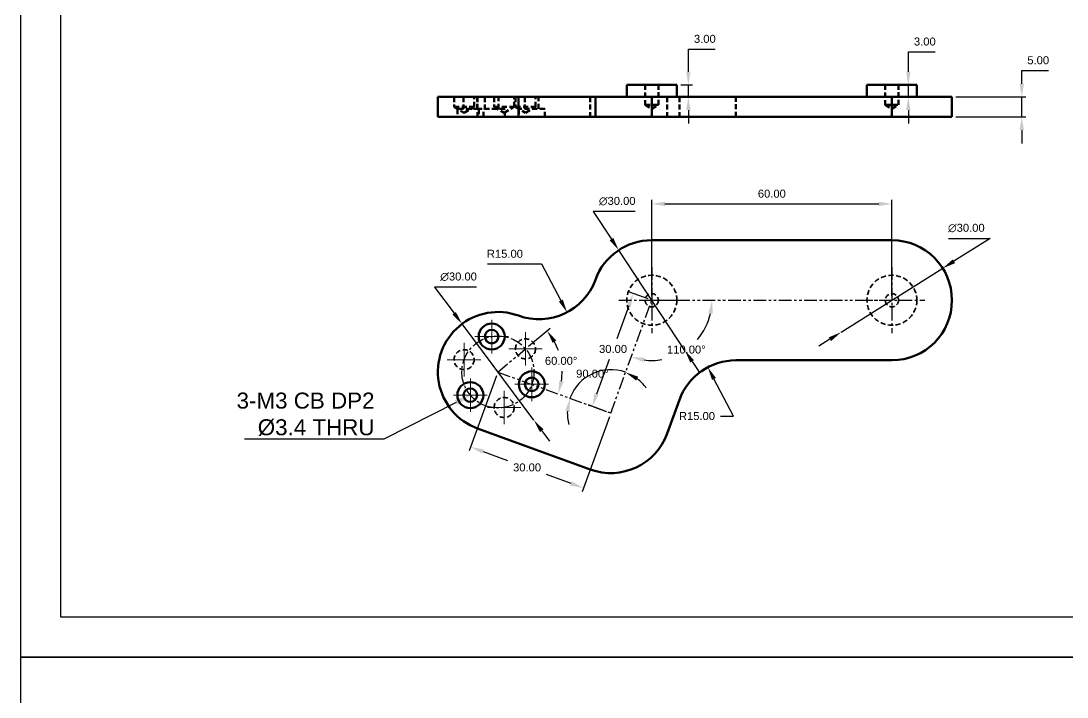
# Model space of a CAD drawing. Header units: millimetres. Extents: x 0 to 7560, y -1188 to 891.
# Drawn here: x 0.1 to 261.6, y -9.8 to 159.2 of the extents above; entities that cross this region are included whole.
import ezdxf
from ezdxf import colors
from ezdxf.entities.mleader import LeaderData, LeaderLine
from ezdxf.math import Vec2, Vec3

# ---------------------------------------------------------------- set-up
doc = ezdxf.new("R2010")
doc.units = ezdxf.units.MM
doc.header["$PDSIZE"] = -1
for name, pattern in [('CENTER', [10.16, 6.35, -1.27, 1.27, -1.27]), ('HIDDEN', [1.905, 1.27, -0.635]), ('PHANTOM', [12.7, 6.35, -1.27, 1.27, -1.27, 1.27, -1.27])]:
    doc.linetypes.add(name, pattern=pattern)
doc.layers.get('0').update_dxf_attribs({"lineweight": 50})
for name, color, linetype, lineweight in [('보조선', 1, 'PHANTOM', 25), ('숨은선', 4, 'HIDDEN', 35), ('중심선', 1, 'CENTER', 25), ('중요 치수', 4, 'Continuous', 18), ('치수선', 6, 'Continuous', 18)]:
    doc.layers.add(name, color=color, linetype=linetype, lineweight=lineweight)
doc.styles.get("Standard").update_dxf_attribs({"font": 'arial.ttf', "height": 2})
doc.dimstyles.new('ISO-25', dxfattribs={"dimtxt": 2.5, "dimasz": 2.5, "dimexe": 1.25, "dimexo": 0.625, "dimtad": 1, "dimtxsty": 'Standard', "dimcen": 2.5, "dimadec": 0, "dimazin": 0, "dimtfac": 1, "dimtmove": 0, "dimatfit": 3, "dimfxl": 1, "dimarcsym": 0})

# ---------------------------------------------------------------- blocks, each defined once
blk = doc.blocks.new('SW_CENTERMARKSYMBOL_0')
at = {"color": 0, "linetype": 'Continuous', "lineweight": 18}
for p, q in [((0, 2.5), (0, 4.2)), ((-2.5, 0), (-4.2, 0)), ((0, 0), (-2.5, 0)), ((0, 0), (0, 2.5)), ((0, 0), (0, -2.5)), ((0, 0), (2.5, 0)), ((2.5, 0), (4.2, 0)), ((0, -2.5), (0, -4.2))]:
    blk.add_line(p, q, dxfattribs=at)
blk = doc.blocks.new('*D311')
at = {"layer": 'Defpoints', "color": 0, "ltscale": 0.5, "transparency": 16777216}
for p in [(110.38, 83.49), (128.32, 59.44)]:
    blk.add_point(p, dxfattribs=at)
at = {"layer": '치수선', "color": 0, "lineweight": -2, "ltscale": 0.5, "transparency": 16777216}
for p, q in [((113.97, 92.67), (103.52, 92.67)), ((103.52, 92.67), (108.4, 86.13)), ((128.32, 59.44), (110.38, 83.49)), ((130.3, 56.8), (132.27, 54.15))]:
    blk.add_line(p, q, dxfattribs=at)
at = {"layer": '치수선', "color": 0, "ltscale": 0.5, "transparency": 16777216}
for points in [[(108.84, 86.46), (107.96, 85.8), (110.38, 83.49)], [(130.74, 57.13), (129.85, 56.47), (128.32, 59.44)]]:
    blk.add_solid(points, dxfattribs=at)
at = {"layer": '치수선', "color": 0, "ltscale": 0.5, "transparency": 16777216, "insert": (109.51, 95.27), "char_height": 2, "attachment_point": 5}
blk.add_mtext('∅30.00', dxfattribs=at)
blk = doc.blocks.new('*D312')
at = {"layer": 'Defpoints', "color": 0, "ltscale": 0.5, "transparency": 16777216}
for p in [(149.54, 101.92), (166.06, 76.88)]:
    blk.add_point(p, dxfattribs=at)
at = {"layer": '치수선', "color": 0, "lineweight": -2, "ltscale": 0.5, "transparency": 16777216}
for p, q in [((153.62, 111.56), (143.18, 111.56)), ((143.18, 111.56), (147.72, 104.67)), ((166.06, 76.88), (149.54, 101.92)), ((167.88, 74.12), (169.7, 71.36))]:
    blk.add_line(p, q, dxfattribs=at)
at = {"layer": '치수선', "color": 0, "ltscale": 0.5, "transparency": 16777216}
for points in [[(148.18, 104.97), (147.26, 104.37), (149.54, 101.92)], [(168.34, 74.42), (167.42, 73.82), (166.06, 76.88)]]:
    blk.add_solid(points, dxfattribs=at)
at = {"layer": '치수선', "color": 0, "ltscale": 0.5, "transparency": 16777216, "insert": (149.16, 114.16), "char_height": 2, "attachment_point": 5}
blk.add_mtext('∅30.00', dxfattribs=at)
blk = doc.blocks.new('*D313')
at = {"layer": 'Defpoints', "color": 0, "ltscale": 0.5, "transparency": 16777216}
for p in [(230.5, 97.38), (205.1, 81.41)]:
    blk.add_point(p, dxfattribs=at)
at = {"layer": '치수선', "color": 0, "lineweight": -2, "ltscale": 0.5, "transparency": 16777216}
for p, q in [((231.94, 104.84), (242.38, 104.84)), ((242.38, 104.84), (233.3, 99.13)), ((205.1, 81.41), (230.5, 97.38)), ((202.31, 79.66), (199.51, 77.9))]:
    blk.add_line(p, q, dxfattribs=at)
at = {"layer": '치수선', "color": 0, "ltscale": 0.5, "transparency": 16777216}
for points in [[(233, 99.6), (233.59, 98.67), (230.5, 97.38)], [(202.01, 80.12), (202.6, 79.19), (205.1, 81.41)]]:
    blk.add_solid(points, dxfattribs=at)
at = {"layer": '치수선', "color": 0, "ltscale": 0.5, "transparency": 16777216, "insert": (236.4, 107.44), "char_height": 2, "attachment_point": 5}
blk.add_mtext('∅30.00', dxfattribs=at)
blk = doc.blocks.new('*D314')
at = {"layer": 'Defpoints', "color": 0, "ltscale": 0.5, "transparency": 16777216}
for p in [(217.8, 113.48), (157.8, 89.4), (217.8, 89.4)]:
    blk.add_point(p, dxfattribs=at)
at = {"layer": '치수선', "color": 0, "lineweight": -2, "ltscale": 0.5, "transparency": 16777216}
for p, q in [((157.8, 90.4), (157.8, 114.48)), ((161.1, 113.48), (214.5, 113.48)), ((217.8, 90.4), (217.8, 114.48))]:
    blk.add_line(p, q, dxfattribs=at)
at = {"layer": '치수선', "color": 0, "ltscale": 0.5, "transparency": 16777216}
for points in [[(161.1, 114.03), (161.1, 112.93), (157.8, 113.48)], [(214.5, 114.03), (214.5, 112.93), (217.8, 113.48)]]:
    blk.add_solid(points, dxfattribs=at)
at = {"layer": '치수선', "color": 0, "ltscale": 0.5, "transparency": 16777216, "insert": (187.8, 116.02), "char_height": 2, "attachment_point": 5}
blk.add_mtext('60.00', dxfattribs=at)
blk = doc.blocks.new('*D315')
at = {"layer": 'Defpoints', "color": 0, "ltscale": 0.5, "transparency": 16777216}
for p in [(157.8, 89.4), (142.91, 62.89), (147.54, 61.2)]:
    blk.add_point(p, dxfattribs=at)
at = {"layer": '치수선', "color": 0, "lineweight": -2, "ltscale": 0.5, "transparency": 16777216}
for p, q in [((156.86, 89.74), (152.23, 91.42)), ((152.04, 87.98), (149.05, 79.77)), ((144.03, 65.99), (147.19, 74.68)), ((146.6, 61.55), (141.97, 63.23))]:
    blk.add_line(p, q, dxfattribs=at)
at = {"layer": '치수선', "color": 0, "ltscale": 0.5, "transparency": 16777216}
for points in [[(151.52, 88.17), (152.55, 87.79), (153.17, 91.08)], [(143.52, 66.18), (144.55, 65.81), (142.91, 62.89)]]:
    blk.add_solid(points, dxfattribs=at)
at = {"layer": '치수선', "color": 0, "ltscale": 0.5, "transparency": 16777216, "insert": (148.12, 77.22), "char_height": 2, "attachment_point": 5}
blk.add_mtext('30.00', dxfattribs=at)
blk = doc.blocks.new('*D316')
at = {"layer": 'Defpoints', "color": 0, "ltscale": 0.5, "transparency": 16777216}
for p in [(119.35, 71.47), (147.54, 61.2), (112.53, 52.74)]:
    blk.add_point(p, dxfattribs=at)
at = {"layer": '치수선', "color": 0, "lineweight": -2, "ltscale": 0.5, "transparency": 16777216}
for p, q in [((119.01, 70.53), (112.19, 51.8)), ((147.2, 60.26), (140.38, 41.54)), ((115.64, 51.61), (121.73, 49.39)), ((137.62, 43.61), (131.52, 45.82))]:
    blk.add_line(p, q, dxfattribs=at)
at = {"layer": '치수선', "color": 0, "ltscale": 0.5, "transparency": 16777216}
for points in [[(115.82, 52.12), (115.45, 51.09), (112.53, 52.74)], [(137.81, 44.12), (137.43, 43.09), (140.72, 42.48)]]:
    blk.add_solid(points, dxfattribs=at)
at = {"layer": '치수선', "color": 0, "ltscale": 0.5, "transparency": 16777216, "insert": (126.63, 47.61), "char_height": 2, "attachment_point": 5}
blk.add_mtext('30.00', dxfattribs=at)
blk = doc.blocks.new('*D317')
at = {"layer": 'Defpoints', "color": 0, "ltscale": 0.5, "transparency": 16777216}
for p in [(232.8, 140.21), (250.25, 140.21), (232.8, 135.21)]:
    blk.add_point(p, dxfattribs=at)
at = {"layer": '치수선', "color": 0, "lineweight": -2, "ltscale": 0.5, "transparency": 16777216}
for p, q in [((250.25, 143.51), (250.25, 146.81)), ((250.25, 146.81), (256.96, 146.81)), ((233.8, 140.21), (251.25, 140.21)), ((250.25, 135.21), (250.25, 140.21)), ((233.8, 135.21), (251.25, 135.21)), ((250.25, 131.91), (250.25, 128.6))]:
    blk.add_line(p, q, dxfattribs=at)
at = {"layer": '치수선', "color": 0, "ltscale": 0.5, "transparency": 16777216}
for points in [[(249.7, 143.51), (250.8, 143.51), (250.25, 140.21)], [(249.7, 131.91), (250.8, 131.91), (250.25, 135.21)]]:
    blk.add_solid(points, dxfattribs=at)
at = {"layer": '치수선', "color": 0, "ltscale": 0.5, "transparency": 16777216, "insert": (254.37, 149.36), "char_height": 2, "attachment_point": 5}
blk.add_mtext('5.00', dxfattribs=at)
blk = doc.blocks.new('*D318')
at = {"layer": 'Defpoints', "color": 0, "ltscale": 0.5, "transparency": 16777216}
for p in [(164.05, 143.21), (166.94, 140.21), (171.86, 140.21)]:
    blk.add_point(p, dxfattribs=at)
at = {"layer": '치수선', "color": 0, "lineweight": -2, "ltscale": 0.5, "transparency": 16777216}
for p, q in [((166.94, 146.51), (166.94, 152.16)), ((166.94, 152.16), (173.65, 152.16)), ((165.05, 143.21), (167.94, 143.21)), ((166.94, 140.21), (166.94, 143.21)), ((170.86, 140.21), (165.94, 140.21)), ((166.94, 136.91), (166.94, 133.6))]:
    blk.add_line(p, q, dxfattribs=at)
at = {"layer": '치수선', "color": 0, "ltscale": 0.5, "transparency": 16777216}
for points in [[(166.39, 146.51), (167.49, 146.51), (166.94, 143.21)], [(166.39, 136.91), (167.49, 136.91), (166.94, 140.21)]]:
    blk.add_solid(points, dxfattribs=at)
at = {"layer": '치수선', "color": 0, "ltscale": 0.5, "transparency": 16777216, "insert": (171.06, 154.71), "char_height": 2, "attachment_point": 5}
blk.add_mtext('3.00', dxfattribs=at)
blk = doc.blocks.new('*D319')
at = {"layer": 'Defpoints', "color": 0, "ltscale": 0.5, "transparency": 16777216}
for p in [(171.79, 72.65), (178.81, 59.4)]:
    blk.add_point(p, dxfattribs=at)
at = {"layer": '치수선', "color": 0, "lineweight": -2, "ltscale": 0.5, "transparency": 16777216}
for p, q in [((178.25, 60.45), (173.33, 69.73)), ((174.94, 60.45), (178.25, 60.45))]:
    blk.add_line(p, q, dxfattribs=at)
at = {"layer": '치수선', "color": 0, "ltscale": 0.5, "transparency": 16777216}
blk.add_solid([(173.82, 69.99), (172.85, 69.48), (171.79, 72.65)], dxfattribs=at)
at = {"layer": '치수선', "color": 0, "ltscale": 0.5, "transparency": 16777216, "insert": (169.09, 60.45), "char_height": 2, "attachment_point": 5}
blk.add_mtext('R15.00', dxfattribs=at)
blk = doc.blocks.new('*D320')
at = {"layer": 'Defpoints', "color": 0, "ltscale": 0.5, "transparency": 16777216}
for p in [(129.61, 99.66), (136.62, 86.39)]:
    blk.add_point(p, dxfattribs=at)
at = {"layer": '치수선', "color": 0, "lineweight": -2, "ltscale": 0.5, "transparency": 16777216}
for p, q in [((116.76, 98.46), (130.24, 98.46)), ((130.24, 98.46), (135.07, 89.31))]:
    blk.add_line(p, q, dxfattribs=at)
at = {"layer": '치수선', "color": 0, "ltscale": 0.5, "transparency": 16777216}
blk.add_solid([(135.56, 89.57), (134.59, 89.06), (136.62, 86.39)], dxfattribs=at)
at = {"layer": '치수선', "color": 0, "ltscale": 0.5, "transparency": 16777216, "insert": (121.09, 101), "char_height": 2, "attachment_point": 5}
blk.add_mtext('R15.00', dxfattribs=at)
blk = doc.blocks.new('*D321')
at = {"layer": 'Defpoints', "color": 0, "ltscale": 0.5, "transparency": 16777216}
for p in [(224.05, 143.21), (221.91, 140.21), (225.91, 140.21)]:
    blk.add_point(p, dxfattribs=at)
at = {"layer": '치수선', "color": 0, "lineweight": -2, "ltscale": 0.5, "transparency": 16777216}
for p, q in [((221.91, 146.51), (221.91, 151.49)), ((221.91, 151.49), (228.62, 151.49)), ((223.05, 143.21), (220.91, 143.21)), ((221.91, 140.21), (221.91, 143.21)), ((224.91, 140.21), (220.91, 140.21)), ((221.91, 136.91), (221.91, 133.6))]:
    blk.add_line(p, q, dxfattribs=at)
at = {"layer": '치수선', "color": 0, "ltscale": 0.5, "transparency": 16777216}
for points in [[(221.36, 146.51), (222.46, 146.51), (221.91, 143.21)], [(221.36, 136.91), (222.46, 136.91), (221.91, 140.21)]]:
    blk.add_solid(points, dxfattribs=at)
at = {"layer": '치수선', "color": 0, "ltscale": 0.5, "transparency": 16777216, "insert": (226.03, 154.04), "char_height": 2, "attachment_point": 5}
blk.add_mtext('3.00', dxfattribs=at)
blk = doc.blocks.new('*D341')
at = {"layer": 'Defpoints', "color": 0, "ltscale": 0.5, "transparency": 16777216}
for p in [(157.8, 89.4), (157.8, 89.4), (217.8, 89.4), (162.12, 74.97), (147.54, 61.2)]:
    blk.add_point(p, dxfattribs=at)
at = {"layer": '치수선', "color": 0, "lineweight": -2, "ltscale": 0.5, "transparency": 16777216}
for start, end in [(319.4527, 347.4065), (262.5935, 279.6507)]:
    blk.add_arc((157.8, 89.4), 15.05, start, end, dxfattribs=at)
at = {"layer": '치수선', "color": 0, "ltscale": 0.5, "transparency": 16777216}
for points in [[(171.94, 86.17), (173.04, 86.05), (172.85, 89.4)], [(155.73, 73.93), (155.99, 75), (152.65, 75.25)]]:
    blk.add_solid(points, dxfattribs=at)
at = {"layer": '치수선', "color": 0, "ltscale": 0.5, "transparency": 16777216, "insert": (166.43, 77.06), "char_height": 2, "attachment_point": 5}
blk.add_mtext('110.00°', dxfattribs=at)
blk = doc.blocks.new('*D342')
at = {"layer": 'Defpoints', "color": 0, "ltscale": 0.5, "transparency": 16777216}
for p in [(157.8, 89.4), (119.35, 71.47), (145.66, 71.89), (147.54, 61.2), (147.54, 61.2)]:
    blk.add_point(p, dxfattribs=at)
at = {"layer": '치수선', "color": 0, "lineweight": -2, "ltscale": 0.5, "transparency": 16777216}
for start, end in [(70, 160), (34.9808, 52.4904), (177.5096, 195.0192)]:
    blk.add_arc((147.54, 61.2), 10.85, start, end, dxfattribs=at)
at = {"layer": '치수선', "color": 0, "ltscale": 0.5, "transparency": 16777216}
for points in [[(153.88, 69.33), (154.41, 70.29), (151.25, 71.4)], [(136.16, 61.78), (137.24, 61.57), (137.35, 64.91)]]:
    blk.add_solid(points, dxfattribs=at)
at = {"layer": '치수선', "color": 0, "ltscale": 0.5, "transparency": 16777216, "insert": (142.96, 71.04), "char_height": 2, "attachment_point": 5}
blk.add_mtext('90.00°', dxfattribs=at)
blk = doc.blocks.new('*D343')
at = {"layer": 'Defpoints', "color": 0, "ltscale": 0.5, "transparency": 16777216}
for p in [(126.24, 77.25), (119.35, 71.47), (119.35, 71.47), (135.38, 71.47), (147.54, 61.2)]:
    blk.add_point(p, dxfattribs=at)
at = {"layer": '치수선', "color": 0, "lineweight": -2, "ltscale": 0.5, "transparency": 16777216}
blk.add_line((127.01, 77.89), (132.4, 82.42), dxfattribs=at)
for start, end in [(19.4125, 28.1808), (351.8192, 0.8554)]:
    blk.add_arc((119.35, 71.47), 16.04, start, end, dxfattribs=at)
at = {"layer": '치수선', "color": 0, "ltscale": 0.5, "transparency": 16777216}
for points in [[(133.03, 78.73), (133.94, 79.35), (131.63, 81.77)], [(135.76, 69.05), (134.69, 69.32), (134.42, 65.98)]]:
    blk.add_solid(points, dxfattribs=at)
at = {"layer": '치수선', "color": 0, "ltscale": 0.5, "transparency": 16777216, "insert": (135.14, 74.25), "char_height": 2, "attachment_point": 5}
blk.add_mtext('60.00°', dxfattribs=at)

msp = doc.modelspace()

# ---------------------------------------------------------------- linework, layer by layer
at = {"linetype": 'Continuous'}
for p, q in [((151.551, 143.208), (151.551, 140.208)), ((151.551, 143.208), (164.051, 143.208)), ((164.051, 140.208), (164.051, 143.208)), ((211.551, 143.208), (211.551, 140.208)), ((211.551, 143.208), (224.051, 143.208)), ((224.051, 140.208), (224.051, 143.208)), ((104.349, 140.208), (104.349, 135.208)), ((124.48, 140.208), (104.349, 140.208)), ((124.48, 140.208), (124.48, 135.208)), ((124.48, 140.208), (143.705, 140.208)), ((143.705, 140.208), (143.705, 135.208)), ((143.705, 140.208), (157.801, 140.208)), ((157.801, 140.208), (157.801, 135.208)), ((157.801, 140.208), (217.801, 140.208)), ((217.801, 140.208), (217.801, 135.208)), ((217.801, 140.208), (232.801, 140.208)), ((232.801, 135.208), (232.801, 140.208)), ((124.48, 135.208), (104.349, 135.208)), ((143.705, 135.208), (124.48, 135.208)), ((143.705, 135.208), (157.801, 135.208)), ((157.801, 135.208), (217.801, 135.208)), ((217.801, 135.208), (232.801, 135.208))]:
    msp.add_line(p, q, dxfattribs=at)
at = {"linetype": 'HIDDEN'}
for p, q in [((156.151, 143.208), (156.151, 138.208)), ((159.451, 138.208), (159.451, 143.208)), ((216.151, 143.208), (216.151, 138.208)), ((219.451, 138.208), (219.451, 143.208)), ((108.392, 140.208), (108.392, 137.708)), ((110.755, 140.208), (110.755, 137.208)), ((113.392, 137.708), (113.392, 140.208)), ((114.155, 137.208), (114.155, 140.208)), ((114.219, 140.208), (114.219, 135.208)), ((116.086, 140.208), (116.086, 137.208)), ((118.412, 140.208), (118.412, 137.708)), ((119.486, 137.208), (119.486, 140.208)), ((123.412, 137.708), (123.412, 140.208)), ((123.744, 140.208), (123.744, 137.708)), ((126.107, 140.208), (126.107, 137.208)), ((128.744, 137.708), (128.744, 140.208)), ((129.507, 137.208), (129.507, 140.208)), ((142.41, 140.208), (142.41, 135.208)), ((161.635, 140.208), (161.635, 135.208)), ((164.711, 140.208), (164.711, 135.208)), ((178.807, 135.208), (178.807, 140.208)), ((217.801, 140.208), (217.801, 135.208)), ((108.392, 137.708), (113.392, 137.708)), ((108.392, 137.708), (110.892, 136.206)), ((114.536, 137.208), (109.205, 137.208)), ((109.205, 137.208), (109.205, 135.208)), ((110.892, 136.206), (113.392, 137.708)), ((121.036, 137.208), (114.536, 137.208)), ((114.536, 137.208), (114.536, 135.208)), ((115.705, 135.208), (115.705, 137.208)), ((118.412, 137.708), (123.412, 137.708)), ((118.412, 137.708), (120.912, 136.206)), ((120.912, 136.206), (123.412, 137.708)), ((121.036, 135.208), (121.036, 137.208)), ((123.744, 137.708), (128.744, 137.708)), ((123.744, 137.708), (126.244, 136.206)), ((131.057, 137.208), (124.557, 137.208)), ((124.557, 137.208), (124.557, 135.208)), ((126.244, 136.206), (128.744, 137.708)), ((131.057, 135.208), (131.057, 137.208)), ((156.151, 138.208), (157.801, 137.216)), ((156.151, 138.208), (159.451, 138.208)), ((157.801, 137.216), (159.451, 138.208)), ((216.151, 138.208), (219.451, 138.208)), ((216.151, 138.208), (217.801, 137.216)), ((217.801, 137.216), (219.451, 138.208))]:
    msp.add_line(p, q, dxfattribs=at)
for p, q in [((157.801, 104.395), (217.801, 104.395)), ((217.801, 74.395), (178.807, 74.395)), ((161.635, 56.074), (164.711, 64.526)), ((114.219, 57.37), (142.41, 47.109))]:
    msp.add_line(p, q)
for centre, radius in [((117.786, 80.328), 3.25), ((117.786, 80.328), 1.7), ((127.807, 68.387), 3.25), ((112.455, 65.68), 3.25), ((127.807, 68.387), 1.7), ((112.455, 65.68), 1.7)]:
    msp.add_circle(centre, radius)
for centre, start, end in [((157.801, 89.395), 90, 160), ((217.801, 89.395), 270, 90), ((129.61, 99.656), 250, 340), ((119.349, 71.465), 70, 250), ((178.807, 59.395), 90, 160), ((147.54, 61.204), 250, 340)]:
    msp.add_arc(centre, 15, start, end)
at = {"layer": '보조선', "ltscale": 0.5}
for p, q in [((147.54, 61.204), (157.801, 89.395)), ((157.801, 89.395), (217.801, 89.395)), ((119.349, 71.465), (126.244, 77.25)), ((119.349, 71.465), (147.54, 61.204))]:
    msp.add_line(p, q, dxfattribs=at)
at = {"layer": '숨은선'}
for centre, radius in [((157.801, 89.395), 6.25), ((217.801, 89.395), 6.25), ((157.801, 89.395), 1.65), ((217.801, 89.395), 1.65), ((126.244, 77.25), 2.5), ((110.892, 74.543), 2.5), ((120.912, 62.602), 2.5)]:
    msp.add_circle(centre, radius, dxfattribs=at)
at = {"layer": '중심선', "ltscale": 0.5}
for p, q in [((157.801, 97.645), (157.801, 81.145)), ((217.801, 97.645), (217.801, 81.145)), ((149.551, 89.395), (166.051, 89.395)), ((209.551, 89.395), (226.051, 89.395))]:
    msp.add_line(p, q, dxfattribs=at)
at = {"layer": '중심선', "linetype": 'ByBlock', "ltscale": 0.5}
for points in [[(0.146, 297.232), (420.146, 297.232), (420.146, 0.232), (0.146, 0.232)], [(10.146, 287.232), (410.146, 287.232), (410.146, 10.232), (10.146, 10.232)], [(0.146, 0.232), (840.146, 0.232), (840.146, -593.768), (0.146, -593.768)]]:
    msp.add_lwpolyline(points, close=True, dxfattribs=at)
at = {"layer": '중심선', "ltscale": 0.5}
msp.add_circle((119.349, 71.465), 9, dxfattribs=at)

# ---------------------------------------------------------------- block references
at = {"layer": '중심선'}
for p in [(117.786, 80.328), (126.244, 77.25), (110.892, 74.543), (127.807, 68.387), (112.455, 65.68), (120.912, 62.602)]:
    msp.add_blockref('SW_CENTERMARKSYMBOL_0', p, dxfattribs=at)

# ---------------------------------------------------------------- dimensions: what is measured, and where the dimension line sits
at = {"layer": '치수선', "ltscale": 0.5}
for base, p1, p2, angle, picture, middle, dimtype in [((166.943, 140.208), (164.051, 143.208), (171.856, 140.208), 90, '*D318', (171.06, 152.162), 160), ((221.913, 140.208), (224.051, 143.208), (225.909, 140.208), 90, '*D321', (226.03, 151.489), 160), ((142.905, 62.891), (157.801, 89.395), (147.54, 61.204), 250, '*D315', (148.121, 77.222), 161)]:
    dim = msp.add_linear_dim(base=base, p1=p1, p2=p2, angle=angle, dimstyle='ISO-25', override={"dimtxt": 2, "dimasz": 3.302, "dimexe": 1, "dimexo": 1, "dimgap": 1.524, "dimtih": 1, "dimtoh": 1, "dimzin": 1, "dimdsep": 46, "dimcen": -10, "dimadec": 2, "dimtzin": 1}, dxfattribs=at)
    dim.commit()
    dim.dimension.update_dxf_attribs({"geometry": picture, "text_midpoint": middle, "dimtype": dimtype})
dim = msp.add_linear_dim(base=(250.249, 140.208), p1=(232.801, 135.208), p2=(232.801, 140.208), angle=90, dimstyle='ISO-25', override={"dimtxt": 2, "dimasz": 3.302, "dimexe": 1, "dimexo": 1, "dimgap": 1.524, "dimtih": 1, "dimtoh": 1, "dimzin": 1, "dimdsep": 46, "dimcen": -10, "dimadec": 2, "dimtzin": 1}, dxfattribs=at)
dim.commit()
dim.dimension.update_dxf_attribs({"geometry": '*D317', "text_midpoint": (254.368, 149.357)})
for p1, p2, picture, middle in [((166.062, 76.875), (149.54, 101.915), '*D312', (149.16, 111.559)), ((205.101, 81.413), (230.501, 97.377), '*D313', (236.397, 104.843)), ((128.32, 59.443), (110.378, 83.487), '*D311', (109.506, 92.674))]:
    dim = msp.add_diameter_dim_2p(p1=p1, p2=p2, dimstyle='ISO-25', override={"dimtxt": 2, "dimasz": 3.302, "dimexe": 1, "dimexo": 1, "dimgap": 1.524, "dimtih": 1, "dimtoh": 1, "dimzin": 1, "dimdsep": 46, "dimcen": -10, "dimadec": 2, "dimtzin": 1}, dxfattribs=at)
    dim.commit()
    dim.dimension.update_dxf_attribs({"geometry": picture, "text_midpoint": middle, "dimtype": 163})
dim = msp.add_linear_dim(base=(217.801, 113.478), p1=(157.801, 89.395), p2=(217.801, 89.395), dimstyle='ISO-25', override={"dimtxt": 2, "dimasz": 3.302, "dimexe": 1, "dimexo": 1, "dimgap": 1.524, "dimtih": 1, "dimtoh": 1, "dimzin": 1, "dimdsep": 46, "dimcen": -10, "dimadec": 2, "dimtzin": 1}, dxfattribs=at)
dim.commit()
dim.dimension.update_dxf_attribs({"geometry": '*D314', "text_midpoint": (187.801, 116.023)})
for center, mpoint, picture, middle in [((129.61, 99.656), (136.616, 86.393), '*D320', (121.089, 98.458)), ((178.807, 59.395), (171.788, 72.652), '*D319', (169.093, 60.453))]:
    dim = msp.add_radius_dim(center=center, mpoint=mpoint, dimstyle='ISO-25', override={"dimtxt": 2, "dimasz": 3.302, "dimexe": 1, "dimexo": 1, "dimgap": 1.524, "dimtih": 1, "dimtoh": 1, "dimzin": 1, "dimdsep": 46, "dimcen": -10, "dimadec": 2, "dimtzin": 1}, dxfattribs=at)
    dim.commit()
    dim.dimension.update_dxf_attribs({"geometry": picture, "text_midpoint": middle, "dimtype": 164})
for base, line1, line2, picture, middle in [((145.656, 71.887), ((119.349, 71.465), (147.54, 61.204)), ((147.54, 61.204), (157.801, 89.395)), '*D342', (142.956, 71.035)), ((162.118, 74.974), ((147.54, 61.204), (157.801, 89.395)), ((157.801, 89.395), (217.801, 89.395)), '*D341', (166.435, 77.064)), ((135.385, 71.465), ((119.349, 71.465), (126.244, 77.25)), ((119.349, 71.465), (147.54, 61.204)), '*D343', (135.141, 74.25))]:
    dim = msp.add_angular_dim_2l(base=base, line1=line1, line2=line2, dimstyle='ISO-25', override={"dimtxt": 2, "dimasz": 3.302, "dimexe": 1, "dimexo": 1, "dimgap": 1.524, "dimtih": 1, "dimtoh": 1, "dimzin": 1, "dimdsep": 46, "dimcen": -10, "dimadec": 2, "dimtzin": 1}, dxfattribs=at)
    dim.commit()
    dim.dimension.update_dxf_attribs({"geometry": picture, "text_midpoint": middle})
dim = msp.add_aligned_dim(p1=(147.54, 61.204), p2=(119.349, 71.465), distance=19.93, dimstyle='ISO-25', override={"dimtxt": 2, "dimasz": 3.302, "dimexe": 1, "dimexo": 1, "dimgap": 1.524, "dimtih": 1, "dimtoh": 1, "dimzin": 1, "dimdsep": 46, "dimcen": -10, "dimadec": 2, "dimtzin": 1}, dxfattribs=at)
dim.commit()
dim.dimension.update_dxf_attribs({"geometry": '*D316', "text_midpoint": (126.628, 47.606)})

# ---------------------------------------------------------------- leaders
at = {"layer": '중요 치수', "ltscale": 0.5}
ml = msp.add_multileader_mtext('Standard', dxfattribs=at)
ml.set_content('3-M3 CB DP2\\P%%C3.4 THRU', color=256)
ml.set_leader_properties()
ml.build(insert=Vec2(0, 0))
ml.multileader.update_dxf_attribs({"text_left_attachment_type": 5, "text_right_attachment_type": 5, "dogleg_length": 0.36})
ctx = ml.context
ctx.base_point, ctx.plane_origin = Vec3(52.569, 54.643), Vec3(118.606, 80.488)
ctx.left_attachment, ctx.right_attachment, ctx.text_align_type = 5, 5, 2
notes = []
notes.append((ctx, [(0, (1, 1, 0), (90.869, 54.643), (-1, 0), 0.36, [(0, [(112.455, 65.68)], 0, [])])]))
ctx.mtext.insert, ctx.mtext.alignment, ctx.mtext.flow_direction = Vec3(88.509, 66.326), 3, 5
for ctx, leaders in notes:
    for number, flags, end, landing, length, lines in leaders:
        leader = LeaderData()
        leader.index, (leader.has_last_leader_line, leader.has_dogleg_vector, leader.attachment_direction) = number, flags
        leader.last_leader_point, leader.dogleg_vector, leader.dogleg_length = Vec3(end), Vec3(landing), length
        for number, points, colour, breaks in lines:
            line = LeaderLine()
            line.index, line.vertices, line.color, line.breaks = number, Vec3.list(points), colors.encode_raw_color(colour), breaks
            leader.lines.append(line)
        ctx.leaders.append(leader)

doc.saveas('drawing.dxf')
